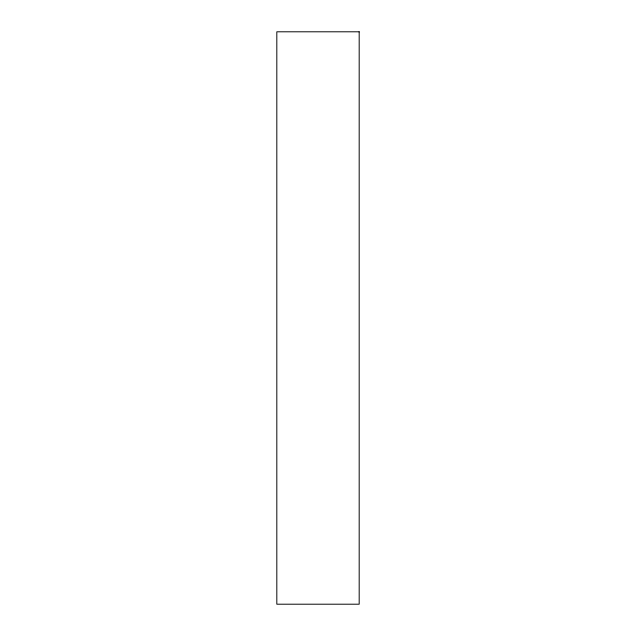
<?xml version="1.0" encoding="UTF-8"?>
<svg xmlns="http://www.w3.org/2000/svg" width="636" height="636" viewBox="0 0 636 636"><rect width="100%" height="100%" fill="white"/><g stroke="black" fill="none" stroke-linecap="round" stroke-linejoin="round"><path stroke-width="0.95" d="M359.181 31.8L276.819 31.8L276.819 604.2L359.181 604.2L359.181 31.8"/></g></svg>
